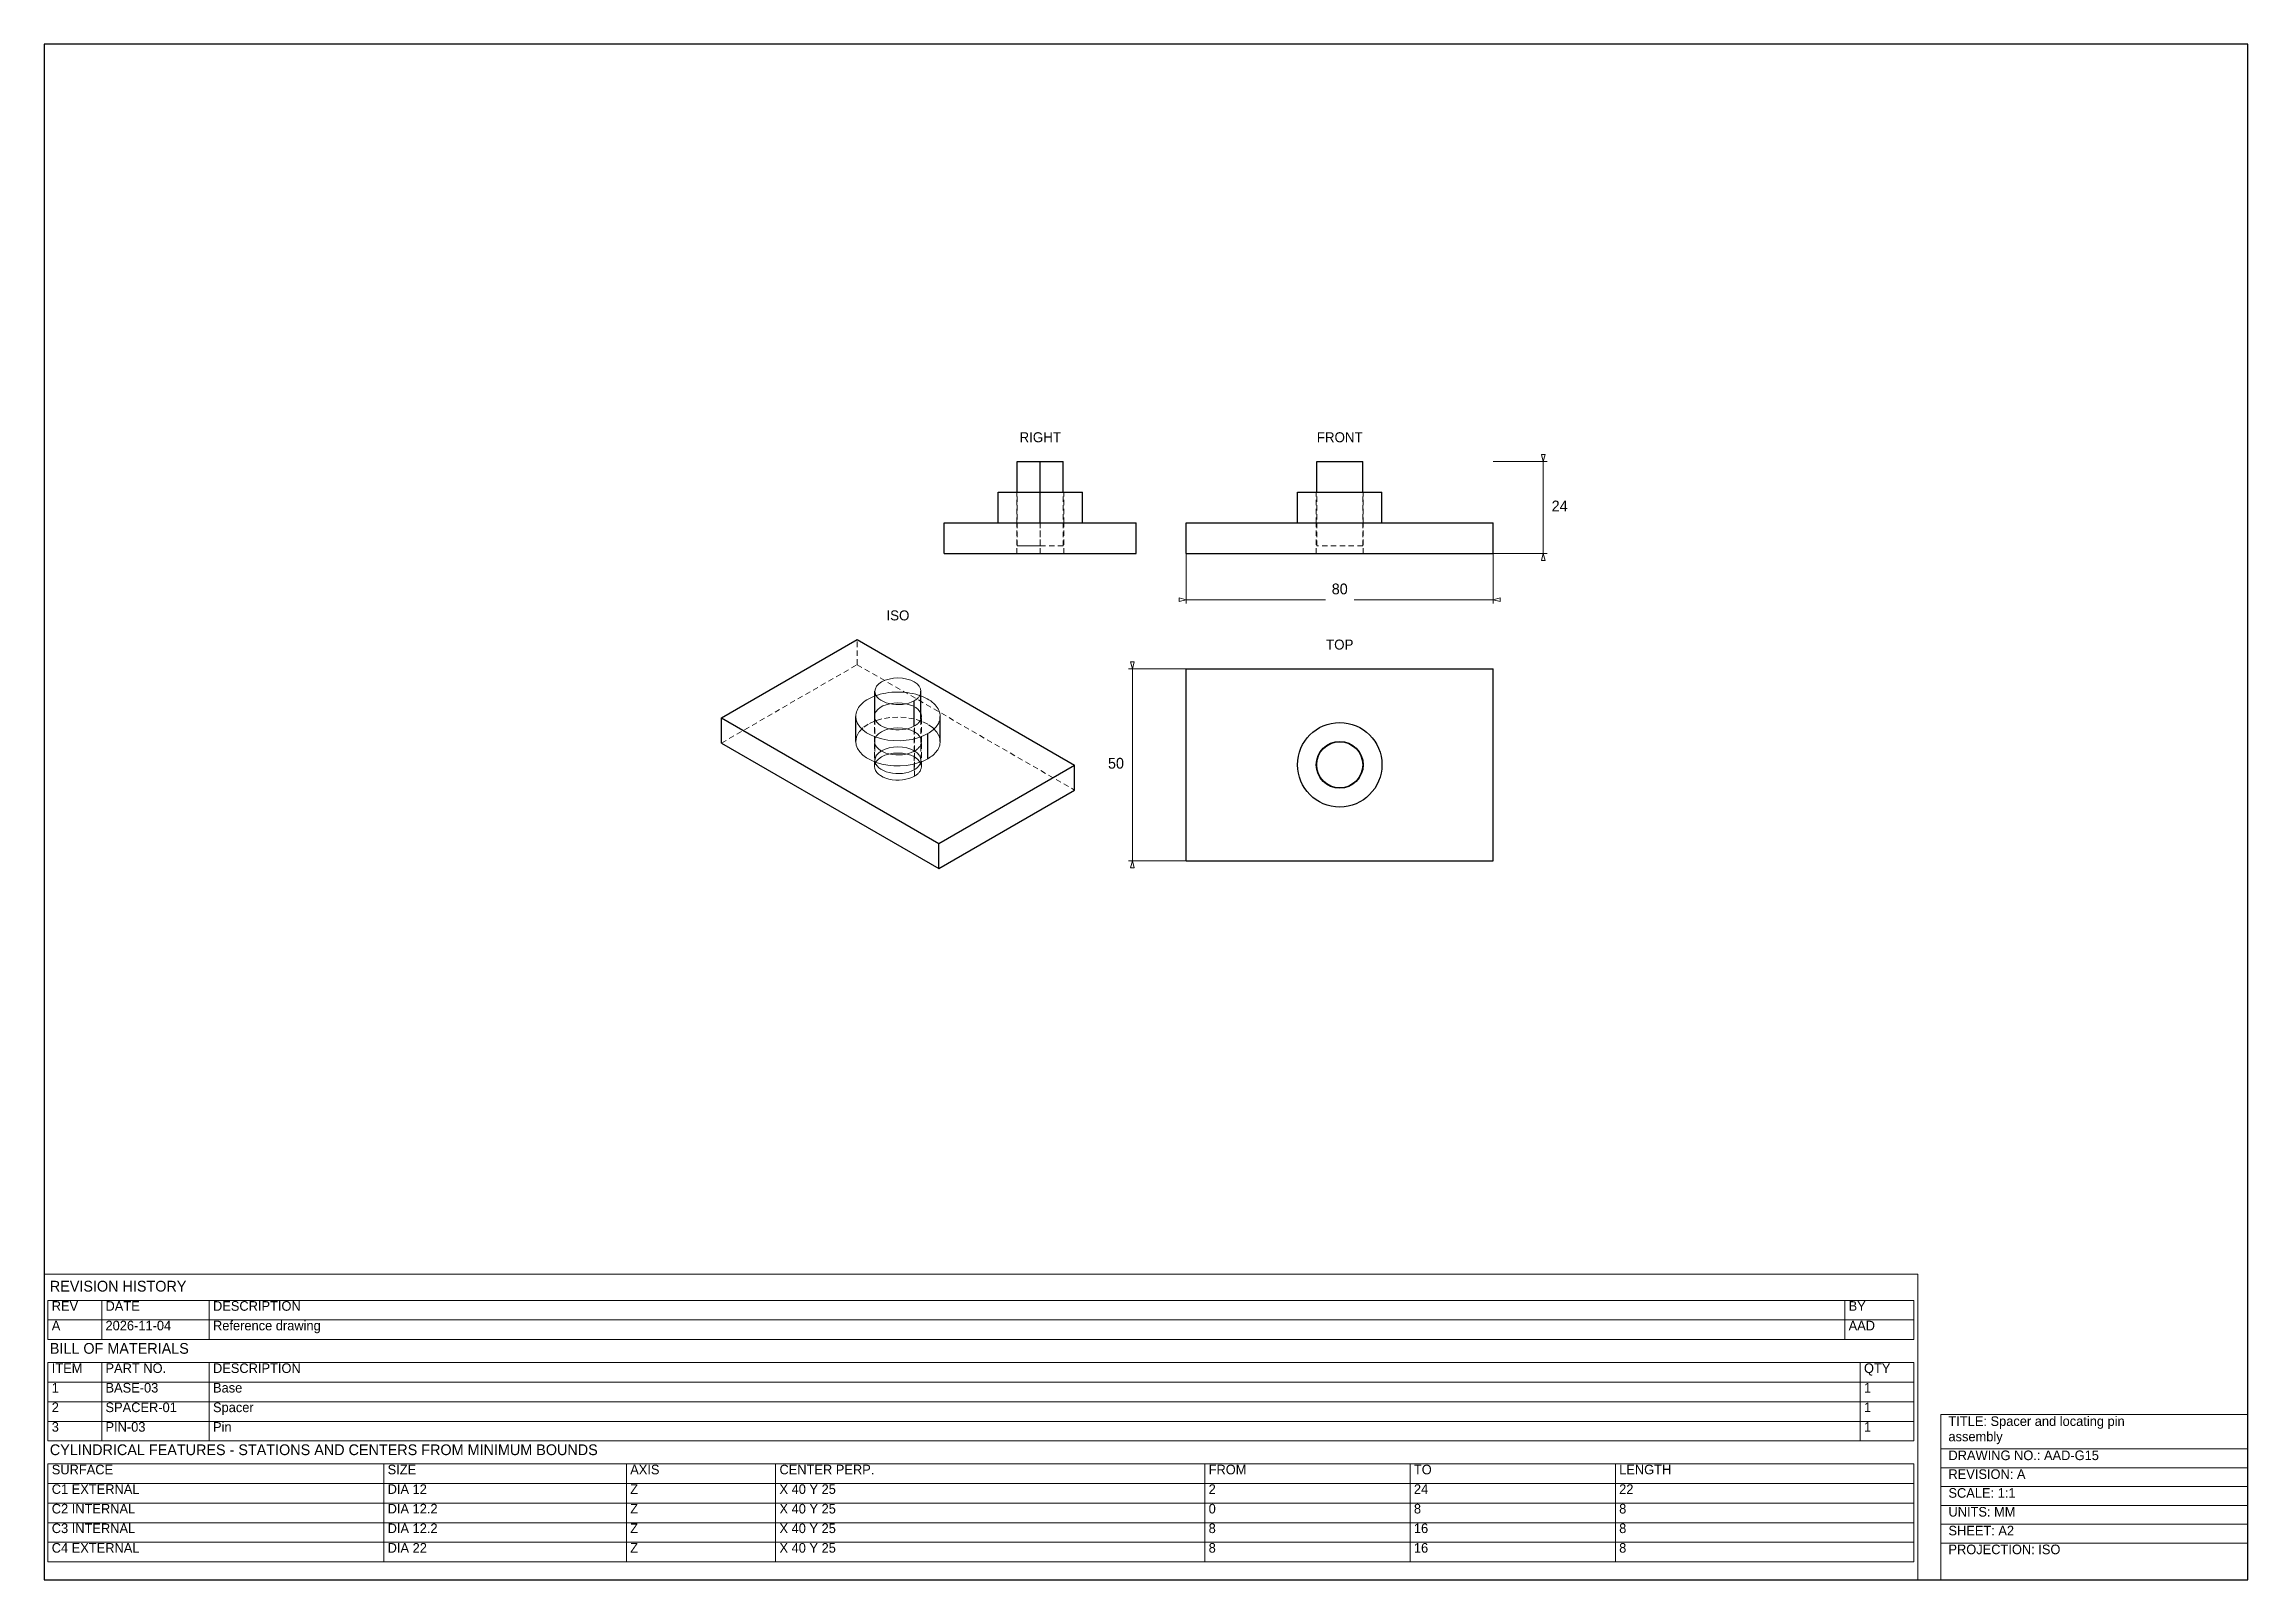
# Model space of a CAD drawing. Header units: millimetres. Extents: x 10 to 584, y 10 to 410.
import ezdxf
from ezdxf.enums import TextEntityAlignment as Align

# ---------------------------------------------------------------- set-up
doc = ezdxf.new("R2010")
doc.units = ezdxf.units.MM
doc.linetypes.add('HIDDEN', pattern=[2.3, 1.4, -0.9])
for name, color, linetype, lineweight in [('ANNOTATION', 7, 'Continuous', 18), ('BORDER', 7, 'Continuous', 18), ('DIMENSIONS', 7, 'Continuous', 18), ('HIDDEN', 8, 'Continuous', 18), ('SCHEDULE', 7, 'Continuous', 18), ('TITLE', 7, 'Continuous', 18), ('VISIBLE', 7, 'Continuous', 18)]:
    doc.layers.add(name, color=color, linetype=linetype, lineweight=lineweight)

msp = doc.modelspace()

# ---------------------------------------------------------------- linework, layer by layer
at = {"layer": 'BORDER', "lineweight": 30}
for p, q in [((584, 410), (10, 410)), ((10, 410), (10, 10)), ((584, 10), (584, 410)), ((10, 10), (584, 10))]:
    msp.add_line(p, q, dxfattribs=at)
at = {"layer": 'DIMENSIONS', "lineweight": 13}
for p, q in [((387.46, 301.3), (401.46, 301.3)), ((400.94, 303.1), (399.98, 303.1)), ((307.46, 277.3), (307.46, 264.3)), ((387.46, 277.3), (387.46, 264.3)), ((387.46, 277.3), (401.46, 277.3)), ((399.98, 275.5), (400.94, 275.5)), ((305.66, 265.78), (305.66, 264.82)), ((389.26, 264.82), (389.26, 265.78)), ((307.46, 247.3), (292.46, 247.3)), ((293.94, 249.1), (292.98, 249.1)), ((307.46, 197.3), (292.46, 197.3)), ((292.98, 195.5), (293.94, 195.5))]:
    msp.add_line(p, q, dxfattribs=at)
at = {"layer": 'DIMENSIONS', "lineweight": 18}
for p, q in [((400.46, 301.3), (399.98, 303.1)), ((400.46, 301.3), (400.94, 303.1)), ((400.46, 277.3), (400.46, 301.3)), ((400.46, 277.3), (399.98, 275.5)), ((400.46, 277.3), (400.94, 275.5)), ((307.46, 265.3), (305.66, 265.78)), ((307.46, 265.3), (305.66, 264.82)), ((307.46, 265.3), (343.71, 265.3)), ((351.21, 265.3), (387.46, 265.3)), ((387.46, 265.3), (389.26, 265.78)), ((387.46, 265.3), (389.26, 264.82)), ((293.46, 247.3), (292.98, 249.1)), ((293.46, 247.3), (293.94, 249.1)), ((293.46, 197.3), (293.46, 247.3)), ((293.46, 197.3), (292.98, 195.5)), ((293.46, 197.3), (293.94, 195.5))]:
    msp.add_line(p, q, dxfattribs=at)
at = {"layer": 'HIDDEN', "linetype": 'HIDDEN', "lineweight": 18}
for p, q in [((275.46, 301.3), (263.46, 301.3)), ((280.46, 293.3), (258.46, 293.3)), ((263.36, 285.3), (263.36, 293.3)), ((263.36, 293.3), (269.46, 293.3)), ((275.56, 293.3), (263.36, 293.3)), ((263.46, 279.3), (263.46, 293.3)), ((269.46, 279.3), (269.46, 293.3)), ((269.46, 293.3), (275.56, 293.3)), ((275.46, 279.3), (275.46, 293.3)), ((275.56, 285.3), (275.56, 293.3)), ((341.36, 285.3), (341.36, 293.3)), ((353.56, 293.3), (341.36, 293.3)), ((341.46, 279.3), (341.46, 293.3)), ((353.46, 279.3), (353.46, 293.3)), ((353.56, 285.3), (353.56, 293.3)), ((258.46, 285.3), (269.46, 285.3)), ((280.46, 285.3), (258.46, 285.3)), ((263.36, 277.3), (263.36, 285.3)), ((263.36, 285.3), (269.46, 285.3)), ((275.56, 285.3), (263.36, 285.3)), ((269.46, 277.3), (269.46, 285.3)), ((269.46, 285.3), (275.56, 285.3)), ((269.46, 285.3), (280.46, 285.3)), ((275.56, 277.3), (275.56, 285.3)), ((358.46, 285.3), (336.46, 285.3)), ((341.36, 277.3), (341.36, 285.3)), ((353.56, 285.3), (341.36, 285.3)), ((353.56, 277.3), (353.56, 285.3)), ((263.36, 277.3), (269.46, 277.3)), ((275.56, 277.3), (263.36, 277.3)), ((263.46, 279.3), (269.46, 279.3)), ((275.46, 279.3), (263.46, 279.3)), ((269.46, 279.3), (275.46, 279.3)), ((269.46, 277.3), (275.56, 277.3)), ((353.56, 277.3), (341.36, 277.3)), ((353.46, 279.3), (341.46, 279.3)), ((221.79, 248.37), (221.79, 254.9)), ((186.43, 227.96), (221.79, 248.37)), ((221.79, 248.37), (278.36, 215.71)), ((226.29, 228.37), (226.29, 234.9)), ((226.39, 223.47), (226.39, 234.26)), ((236.64, 221.02), (236.64, 232.37)), ((236.71, 225.88), (236.71, 232.41)), ((238.39, 223.47), (238.39, 234.26)), ((238.49, 228.37), (238.49, 234.9)), ((226.29, 221.84), (226.29, 228.37)), ((236.71, 219.35), (236.71, 225.88)), ((238.49, 221.84), (238.49, 228.37))]:
    msp.add_line(p, q, dxfattribs=at)
at = {"layer": 'HIDDEN', "linetype": 'HIDDEN', "lineweight": 15}
for points in [[(238.39, 240.22), (237.71, 240.46), (237.01, 240.67), (236.27, 240.84), (235.52, 240.99), (234.76, 241.1), (233.97, 241.18), (233.19, 241.23), (232.39, 241.25), (231.6, 241.23), (230.81, 241.18), (230.03, 241.1), (229.26, 240.99), (228.51, 240.84), (227.78, 240.67), (227.07, 240.46), (226.39, 240.22)], [(238.39, 235.54), (238.11, 236.12), (237.66, 236.68), (237.05, 237.18), (236.3, 237.61), (235.43, 237.95), (234.47, 238.21), (233.45, 238.37), (232.39, 238.42), (231.34, 238.37), (230.32, 238.21), (229.36, 237.95), (228.49, 237.61), (227.74, 237.18), (227.13, 236.68), (226.67, 236.12), (226.39, 235.54)], [(243.39, 228.37), (243.18, 229.61), (242.56, 230.8), (241.54, 231.9), (240.17, 232.86), (238.51, 233.65), (236.6, 234.24), (234.54, 234.6), (232.39, 234.72), (230.25, 234.6), (228.18, 234.24), (226.28, 233.65), (224.62, 232.86), (223.25, 231.9), (222.23, 230.8), (221.61, 229.61), (221.39, 228.37)], [(238.49, 228.37), (238.38, 229.06), (238.03, 229.72), (237.47, 230.32), (236.71, 230.86), (235.78, 231.3), (234.73, 231.62), (233.58, 231.82), (232.39, 231.89), (231.2, 231.82), (230.06, 231.62), (229, 231.3), (228.08, 230.86), (227.32, 230.32), (226.76, 229.72), (226.41, 229.06), (226.29, 228.37)], [(226.29, 228.37), (226.36, 227.85), (226.56, 227.35), (226.88, 226.86), (227.32, 226.41), (227.87, 226), (228.52, 225.65), (229.26, 225.35), (230.06, 225.11), (230.91, 224.95), (231.8, 224.86), (232.69, 224.85), (233.58, 224.91), (234.45, 225.05), (235.27, 225.26), (236.03, 225.54), (236.71, 225.88)], [(238.49, 221.84), (238.38, 222.52), (238.03, 223.18), (237.47, 223.79), (236.71, 224.33), (235.78, 224.76), (234.73, 225.09), (233.58, 225.29), (232.39, 225.36), (231.2, 225.29), (230.06, 225.09), (229, 224.76), (228.08, 224.33), (227.32, 223.79), (226.76, 223.18), (226.41, 222.52), (226.29, 221.84)], [(238.39, 223.47), (238.28, 224.14), (237.94, 224.79), (237.38, 225.39), (236.64, 225.92), (235.73, 226.35), (234.69, 226.67), (233.56, 226.87), (232.39, 226.93), (231.22, 226.87), (230.1, 226.67), (229.06, 226.35), (228.15, 225.92), (227.41, 225.39), (226.85, 224.79), (226.51, 224.14), (226.39, 223.47)], [(236.71, 225.88), (236.91, 226), (237.11, 226.13), (237.29, 226.27), (237.47, 226.41), (237.63, 226.56), (237.77, 226.71), (237.91, 226.86), (238.03, 227.02), (238.14, 227.18), (238.23, 227.35), (238.31, 227.51), (238.38, 227.68), (238.43, 227.85), (238.46, 228.02), (238.49, 228.2), (238.49, 228.37)], [(226.29, 221.84), (226.36, 221.32), (226.56, 220.81), (226.88, 220.33), (227.32, 219.88), (227.87, 219.47), (228.52, 219.11), (229.26, 218.82), (230.06, 218.58), (230.91, 218.42), (231.8, 218.33), (232.69, 218.32), (233.58, 218.38), (234.45, 218.52), (235.27, 218.73), (236.03, 219.01), (236.71, 219.35)], [(226.39, 223.47), (226.46, 222.96), (226.65, 222.46), (226.97, 221.99), (227.41, 221.54), (227.95, 221.14), (228.59, 220.79), (229.31, 220.5), (230.1, 220.27), (230.94, 220.11), (231.81, 220.02), (232.69, 220.01), (233.56, 220.07), (234.42, 220.21), (235.22, 220.41), (235.97, 220.69), (236.64, 221.02)], [(236.64, 221.02), (236.84, 221.14), (237.03, 221.27), (237.21, 221.41), (237.38, 221.54), (237.54, 221.69), (237.69, 221.84), (237.82, 221.99), (237.94, 222.14), (238.04, 222.3), (238.14, 222.46), (238.21, 222.63), (238.28, 222.79), (238.33, 222.96), (238.37, 223.13), (238.39, 223.3), (238.39, 223.47)], [(236.71, 219.35), (236.91, 219.47), (237.11, 219.6), (237.29, 219.74), (237.47, 219.88), (237.63, 220.03), (237.77, 220.18), (237.91, 220.33), (238.03, 220.49), (238.14, 220.65), (238.23, 220.81), (238.31, 220.98), (238.38, 221.15), (238.43, 221.32), (238.46, 221.49), (238.49, 221.66), (238.49, 221.84)]]:
    msp.add_lwpolyline(points, dxfattribs=at)
at = {"layer": 'SCHEDULE', "lineweight": 18}
for p, q in [((498, 89.6), (10, 89.6)), ((10, 89.6), (10, 10)), ((498, 10), (498, 89.6)), ((10, 10), (498, 10))]:
    msp.add_line(p, q, dxfattribs=at)
at = {"layer": 'SCHEDULE', "lineweight": 13}
for p, q in [((11, 82.8), (497, 82.8)), ((11, 82.8), (11, 72.6)), ((25, 82.8), (25, 72.6)), ((53, 82.8), (53, 72.6)), ((479, 82.8), (479, 72.6)), ((497, 82.8), (497, 72.6)), ((11, 77.7), (497, 77.7)), ((11, 72.6), (497, 72.6)), ((11, 66.6), (497, 66.6)), ((11, 66.6), (11, 46.2)), ((25, 66.6), (25, 46.2)), ((53, 66.6), (53, 46.2)), ((483, 66.6), (483, 46.2)), ((497, 66.6), (497, 46.2)), ((11, 61.5), (497, 61.5)), ((11, 56.4), (497, 56.4)), ((11, 51.3), (497, 51.3)), ((11, 46.2), (497, 46.2)), ((11, 40.2), (497, 40.2)), ((11, 40.2), (11, 14.7)), ((98.48, 40.2), (98.48, 14.7)), ((161.66, 40.2), (161.66, 14.7)), ((200.54, 40.2), (200.54, 14.7)), ((312.32, 40.2), (312.32, 14.7)), ((365.78, 40.2), (365.78, 14.7)), ((419.24, 40.2), (419.24, 14.7)), ((497, 40.2), (497, 14.7)), ((11, 35.1), (497, 35.1)), ((11, 30), (497, 30)), ((11, 24.9), (497, 24.9)), ((11, 19.8), (497, 19.8)), ((11, 14.7), (497, 14.7))]:
    msp.add_line(p, q, dxfattribs=at)
at = {"layer": 'TITLE', "lineweight": 18}
for p, q in [((584, 53.1), (504, 53.1)), ((504, 53.1), (504, 10)), ((584, 10), (584, 53.1)), ((504, 10), (584, 10))]:
    msp.add_line(p, q, dxfattribs=at)
at = {"layer": 'TITLE', "lineweight": 13}
for p, q in [((504, 44.1), (584, 44.1)), ((504, 39.2), (584, 39.2)), ((504, 34.3), (584, 34.3)), ((504, 29.4), (584, 29.4)), ((504, 24.5), (584, 24.5)), ((504, 19.6), (584, 19.6))]:
    msp.add_line(p, q, dxfattribs=at)
at = {"layer": 'VISIBLE', "lineweight": 25}
for p, q in [((263.46, 293.3), (263.46, 301.3)), ((263.46, 301.3), (269.46, 301.3)), ((269.46, 293.3), (269.46, 301.3)), ((269.46, 301.3), (275.46, 301.3)), ((275.46, 293.3), (275.46, 301.3)), ((341.46, 293.3), (341.46, 301.3)), ((341.46, 301.3), (353.46, 301.3)), ((353.46, 293.3), (353.46, 301.3)), ((258.46, 285.3), (258.46, 293.3)), ((258.46, 293.3), (269.46, 293.3)), ((269.46, 285.3), (269.46, 293.3)), ((269.46, 293.3), (280.46, 293.3)), ((280.46, 285.3), (280.46, 293.3)), ((336.46, 285.3), (336.46, 293.3)), ((336.46, 293.3), (358.46, 293.3)), ((358.46, 285.3), (358.46, 293.3)), ((244.46, 277.3), (244.46, 285.3)), ((244.46, 285.3), (294.46, 285.3)), ((294.46, 277.3), (294.46, 285.3)), ((307.46, 277.3), (307.46, 285.3)), ((307.46, 285.3), (387.46, 285.3)), ((387.46, 277.3), (387.46, 285.3)), ((244.46, 277.3), (294.46, 277.3)), ((307.46, 277.3), (387.46, 277.3)), ((186.43, 234.49), (221.79, 254.9)), ((221.79, 254.9), (278.36, 222.24)), ((307.46, 197.3), (307.46, 247.3)), ((307.46, 247.3), (387.46, 247.3)), ((387.46, 197.3), (387.46, 247.3)), ((226.39, 234.26), (226.39, 241.43)), ((238.39, 234.26), (238.39, 241.43)), ((236.64, 232.37), (236.64, 238.98)), ((186.43, 227.96), (186.43, 234.49)), ((186.43, 234.49), (243, 201.83)), ((221.39, 228.37), (221.39, 234.9)), ((240.17, 223.88), (240.17, 230.41)), ((243.39, 228.37), (243.39, 234.9)), ((186.43, 227.96), (243, 195.3)), ((243, 201.83), (278.36, 222.24)), ((278.36, 215.71), (278.36, 222.24)), ((243, 195.3), (278.36, 215.71)), ((243, 195.3), (243, 201.83)), ((307.46, 197.3), (387.46, 197.3))]:
    msp.add_line(p, q, dxfattribs=at)
at = {"layer": 'VISIBLE', "lineweight": 18}
for points in [[(238.39, 241.43), (238.28, 242.11), (237.94, 242.76), (237.38, 243.36), (236.64, 243.88), (235.73, 244.31), (234.69, 244.63), (233.56, 244.83), (232.39, 244.9), (231.22, 244.83), (230.1, 244.63), (229.06, 244.31), (228.15, 243.88), (227.41, 243.36), (226.85, 242.76), (226.51, 242.11), (226.39, 241.43)], [(226.39, 241.43), (226.46, 240.92), (226.65, 240.43), (226.97, 239.95), (227.41, 239.51), (227.95, 239.11), (228.59, 238.75), (229.31, 238.46), (230.1, 238.23), (230.94, 238.07), (231.81, 237.98), (232.69, 237.97), (233.56, 238.03), (234.42, 238.17), (235.22, 238.38), (235.97, 238.65), (236.64, 238.98)], [(236.64, 238.98), (236.84, 239.11), (237.03, 239.23), (237.21, 239.37), (237.38, 239.51), (237.54, 239.65), (237.69, 239.8), (237.82, 239.95), (237.94, 240.11), (238.04, 240.27), (238.14, 240.43), (238.21, 240.59), (238.28, 240.76), (238.33, 240.92), (238.37, 241.09), (238.39, 241.26), (238.39, 241.43)], [(226.39, 240.22), (225.83, 240), (225.3, 239.75), (224.79, 239.49), (224.31, 239.21), (223.86, 238.91), (223.45, 238.6), (223.07, 238.27), (222.72, 237.93), (222.42, 237.58), (222.15, 237.21), (221.92, 236.84), (221.73, 236.46), (221.58, 236.08), (221.48, 235.69), (221.42, 235.29), (221.39, 234.9)], [(226.39, 235.54), (226.38, 235.5), (226.37, 235.46), (226.36, 235.42), (226.35, 235.38), (226.34, 235.34), (226.33, 235.3), (226.33, 235.26), (226.32, 235.22), (226.31, 235.18), (226.31, 235.14), (226.3, 235.1), (226.3, 235.06), (226.3, 235.02), (226.3, 234.98), (226.29, 234.94), (226.29, 234.9)], [(243.39, 234.9), (243.37, 235.29), (243.31, 235.69), (243.2, 236.08), (243.06, 236.46), (242.87, 236.84), (242.64, 237.21), (242.37, 237.58), (242.06, 237.93), (241.72, 238.27), (241.34, 238.6), (240.92, 238.91), (240.48, 239.21), (240, 239.49), (239.49, 239.75), (238.95, 240), (238.39, 240.22)], [(238.49, 234.9), (238.49, 234.94), (238.49, 234.98), (238.49, 235.02), (238.49, 235.06), (238.48, 235.1), (238.48, 235.14), (238.47, 235.18), (238.47, 235.22), (238.46, 235.26), (238.45, 235.3), (238.45, 235.34), (238.44, 235.38), (238.43, 235.42), (238.42, 235.46), (238.41, 235.5), (238.39, 235.54)], [(221.39, 234.9), (221.51, 233.97), (221.87, 233.06), (222.45, 232.18), (223.25, 231.37), (224.24, 230.64), (225.42, 229.99), (226.74, 229.45), (228.18, 229.03), (229.72, 228.74), (231.32, 228.58), (232.93, 228.56), (234.54, 228.67), (236.1, 228.92), (237.58, 229.3), (238.95, 229.8), (240.17, 230.41)], [(226.29, 234.9), (226.36, 234.38), (226.56, 233.88), (226.88, 233.39), (227.32, 232.94), (227.87, 232.53), (228.52, 232.18), (229.26, 231.88), (230.06, 231.65), (230.91, 231.48), (231.8, 231.4), (232.69, 231.38), (233.58, 231.45), (234.45, 231.58), (235.27, 231.79), (236.03, 232.07), (236.71, 232.41)], [(236.71, 232.41), (236.91, 232.53), (237.11, 232.67), (237.29, 232.8), (237.47, 232.94), (237.63, 233.09), (237.77, 233.24), (237.91, 233.39), (238.03, 233.55), (238.14, 233.71), (238.23, 233.88), (238.31, 234.04), (238.38, 234.21), (238.43, 234.38), (238.46, 234.55), (238.49, 234.73), (238.49, 234.9)], [(240.17, 230.41), (240.54, 230.64), (240.9, 230.87), (241.23, 231.12), (241.54, 231.37), (241.83, 231.64), (242.1, 231.91), (242.34, 232.18), (242.56, 232.47), (242.75, 232.76), (242.92, 233.06), (243.06, 233.36), (243.18, 233.66), (243.27, 233.97), (243.34, 234.28), (243.38, 234.59), (243.39, 234.9)], [(221.39, 228.37), (221.51, 227.44), (221.87, 226.52), (222.45, 225.65), (223.25, 224.84), (224.24, 224.1), (225.42, 223.46), (226.74, 222.92), (228.18, 222.5), (229.72, 222.21), (231.32, 222.05), (232.93, 222.02), (234.54, 222.14), (236.1, 222.39), (237.58, 222.77), (238.95, 223.27), (240.17, 223.88)], [(240.17, 223.88), (240.54, 224.1), (240.9, 224.34), (241.23, 224.58), (241.54, 224.84), (241.83, 225.1), (242.1, 225.37), (242.34, 225.65), (242.56, 225.94), (242.75, 226.23), (242.92, 226.52), (243.06, 226.82), (243.18, 227.13), (243.27, 227.44), (243.34, 227.75), (243.38, 228.06), (243.39, 228.37)]]:
    msp.add_lwpolyline(points, dxfattribs=at)
at = {"layer": 'VISIBLE', "lineweight": 25}
for radius in [11, 6.1, 6]:
    msp.add_circle((347.46, 222.3), radius, dxfattribs=at)

# ---------------------------------------------------------------- texts
at = {"layer": 'ANNOTATION', "lineweight": 18}
for s, p in [('RIGHT', (269.46, 306.3)), ('FRONT', (347.46, 306.3)), ('ISO', (232.39, 259.9)), ('TOP', (347.46, 252.3))]:
    msp.add_text(s, height=2.6, dxfattribs=at).set_placement(p, align=Align.CENTER)
at = {"layer": 'DIMENSIONS', "lineweight": 18}
msp.add_text('24', height=2.8, dxfattribs=at).set_placement((402.66, 288.3))
msp.add_text('80', height=2.8, dxfattribs=at).set_placement((347.46, 266.7), align=Align.CENTER)
msp.add_text('50', height=2.8, dxfattribs=at).set_placement((291.26, 221.3), align=Align.RIGHT)
at = {"layer": 'SCHEDULE', "lineweight": 18}
for s, height, p in [('REVISION HISTORY', 2.8, (11.5, 85.1)), ('REV', 2.5, (12, 80.1)), ('DATE', 2.5, (26, 80.1)), ('DESCRIPTION', 2.5, (54, 80.1)), ('BY', 2.5, (480, 80.1)), ('A', 2.5, (12, 75)), ('2026-11-04', 2.5, (26, 75)), ('Reference drawing', 2.5, (54, 75)), ('AAD', 2.5, (480, 75)), ('BILL OF MATERIALS', 2.8, (11.5, 68.9)), ('ITEM', 2.5, (12, 63.9)), ('PART NO.', 2.5, (26, 63.9)), ('DESCRIPTION', 2.5, (54, 63.9)), ('QTY', 2.5, (484, 63.9)), ('1', 2.5, (12, 58.8)), ('BASE-03', 2.5, (26, 58.8)), ('Base', 2.5, (54, 58.8)), ('1', 2.5, (484, 58.8)), ('2', 2.5, (12, 53.7)), ('SPACER-01', 2.5, (26, 53.7)), ('Spacer', 2.5, (54, 53.7)), ('1', 2.5, (484, 53.7)), ('3', 2.5, (12, 48.6)), ('PIN-03', 2.5, (26, 48.6)), ('Pin', 2.5, (54, 48.6)), ('1', 2.5, (484, 48.6)), ('CYLINDRICAL FEATURES - STATIONS AND CENTERS FROM MINIMUM BOUNDS', 2.8, (11.5, 42.5)), ('SURFACE', 2.5, (12, 37.5)), ('C1 EXTERNAL', 2.5, (12, 32.4)), ('SIZE', 2.5, (99.48, 37.5)), ('DIA 12', 2.5, (99.48, 32.4)), ('AXIS', 2.5, (162.66, 37.5)), ('Z', 2.5, (162.66, 32.4)), ('X 40 Y 25', 2.5, (201.54, 32.4)), ('CENTER PERP.', 2.5, (201.54, 37.5)), ('2', 2.5, (313.32, 32.4)), ('FROM', 2.5, (313.32, 37.5)), ('TO', 2.5, (366.78, 37.5)), ('24', 2.5, (366.78, 32.4)), ('22', 2.5, (420.24, 32.4)), ('LENGTH', 2.5, (420.24, 37.5)), ('C2 INTERNAL', 2.5, (12, 27.3)), ('DIA 12.2', 2.5, (99.48, 27.3)), ('Z', 2.5, (162.66, 27.3)), ('X 40 Y 25', 2.5, (201.54, 27.3)), ('0', 2.5, (313.32, 27.3)), ('8', 2.5, (366.78, 27.3)), ('8', 2.5, (420.24, 27.3)), ('C3 INTERNAL', 2.5, (12, 22.2)), ('DIA 12.2', 2.5, (99.48, 22.2)), ('Z', 2.5, (162.66, 22.2)), ('X 40 Y 25', 2.5, (201.54, 22.2)), ('8', 2.5, (313.32, 22.2)), ('16', 2.5, (366.78, 22.2)), ('8', 2.5, (420.24, 22.2)), ('C4 EXTERNAL', 2.5, (12, 17.1)), ('DIA 22', 2.5, (99.48, 17.1)), ('Z', 2.5, (162.66, 17.1)), ('X 40 Y 25', 2.5, (201.54, 17.1)), ('8', 2.5, (313.32, 17.1)), ('16', 2.5, (366.78, 17.1)), ('8', 2.5, (420.24, 17.1))]:
    msp.add_text(s, height=height, dxfattribs=at).set_placement(p)
at = {"layer": 'TITLE', "lineweight": 18}
for s, p in [('TITLE: Spacer and locating pin', (506, 50.1)), ('assembly', (506, 46.1)), ('DRAWING NO.: AAD-G15', (506, 41.2)), ('REVISION: A', (506, 36.3)), ('SCALE: 1:1', (506, 31.4)), ('UNITS: MM', (506, 26.5)), ('SHEET: A2', (506, 21.6)), ('PROJECTION: ISO', (506, 16.7))]:
    msp.add_text(s, height=2.5, dxfattribs=at).set_placement(p)

doc.saveas('drawing.dxf')
